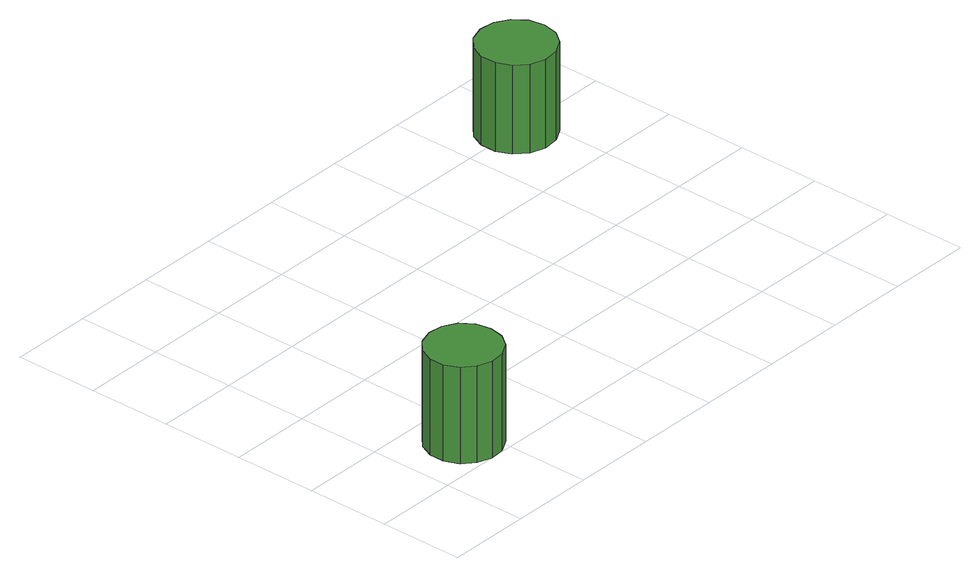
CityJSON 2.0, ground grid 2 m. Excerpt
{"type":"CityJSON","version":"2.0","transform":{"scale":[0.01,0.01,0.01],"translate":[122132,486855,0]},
"CityObjects":{
"tree1":{"type":"SolitaryVegetationObject","attributes":{"function":"something"},"geometry":[{"type":"MultiSurface","lod":"1","boundaries":[[[0,1,2,3,4,5,6,7,8,9,10,11,12,13,14]],[[15,16,17,18,19,20,21,22,23,24,25,26,27,28,29]],[[0,29,28,1]],[[1,28,27,2]],[[2,27,26,3]],[[3,26,25,4]],[[4,25,24,5]],[[5,24,23,6]],[[6,23,22,7]],[[7,22,21,8]],[[8,21,20,9]],[[9,20,19,10]],[[10,19,18,11]],[[11,18,17,12]],[[12,17,16,13]],[[13,16,15,14]],[[14,15,29,0]]]}]},
"tree2":{"type":"SolitaryVegetationObject","attributes":{"function":"something"},"geometry":[{"type":"MultiSurface","lod":"1","boundaries":[[[30,31,32,33,34,35,36,37,38,39,40,41,42,43,44]],[[45,46,47,48,49,50,51,52,53,54,55,56,57,58,59]],[[30,59,58,31]],[[31,58,57,32]],[[32,57,56,33]],[[33,56,55,34]],[[34,55,54,35]],[[35,54,53,36]],[[36,53,52,37]],[[37,52,51,38]],[[38,51,50,39]],[[39,50,49,40]],[[40,49,48,41]],[[41,48,47,42]],[[42,47,46,43]],[[43,46,45,44]],[[44,45,59,30]]]}]},
"tree3":{"type":"SolitaryVegetationObject","attributes":{"function":"something"}}
},
"vertices":[
[240,87,239],[233,123,239],[212,152,239],[180,170,239],[144,174,239],[110,163,239],[83,139,239],[68,105,239],[68,69,239],[83,36,239],[110,12,239],[144,1,239],[180,4,239],[212,22,239],[233,52,239],[233,52,3],[212,22,3],[180,4,3],[144,1,3],[110,12,3],[83,36,3],[68,69,3],[68,105,3],[83,139,3],[110,163,3],[144,174,3],[180,170,3],[212,152,3],[233,123,3],[240,87,3],
[1229,793,225],[1222,830,225],[1199,860,225],[1167,879,225],[1129,883,225],[1093,871,225],[1065,846,225],[1050,812,225],[1050,774,225],[1065,740,225],[1093,714,225],[1129,703,225],[1167,707,225],[1199,725,225],[1222,756,225],[1222,756,8],[1199,725,8],[1167,707,8],[1129,703,8],[1093,714,8],[1065,740,8],[1050,774,8],[1050,812,8],[1065,846,8],[1093,871,8],[1129,883,8],[1167,879,8],[1199,860,8],[1222,830,8],[1229,793,8]
]}
